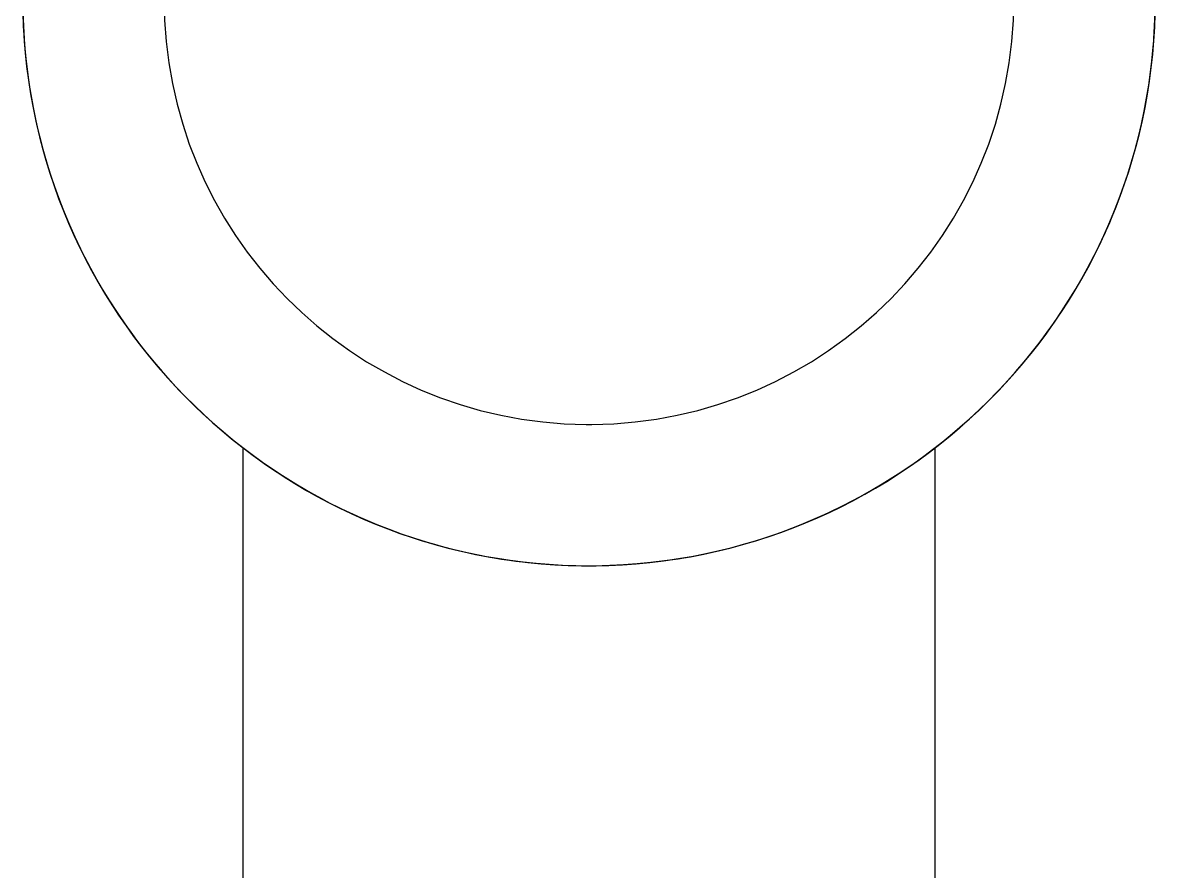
# Model space of a CAD drawing. Header units: millimetres. Extents: x 169 to 4368, y -1049 to 1924.
# Drawn here: x 486.439 to 490.039, y 1161.758 to 1164.457 of the extents above; entities that cross this region are included whole.
import ezdxf

# ---------------------------------------------------------------- set-up
doc = ezdxf.new("R2010")
doc.units = ezdxf.units.MM

msp = doc.modelspace()

# ---------------------------------------------------------------- linework, layer by layer
for p, q in [((488.2297, 1163.1795), (488.248, 1163.1795)), ((487.1389, 1163.1052), (487.1389, 1060.135)), ((489.3389, 1060.135), (489.3389, 1163.1052))]:
    msp.add_line(p, q)
for radius, start, end in [(1.8, 104.3582, 0), (1.7997, 104.6795, 75.3205), (1.7997, 104.6795, 0), (1.3505, 270.3893, 269.6107)]:
    msp.add_arc((488.2389, 1164.53), radius, start, end)

doc.saveas('drawing.dxf')
